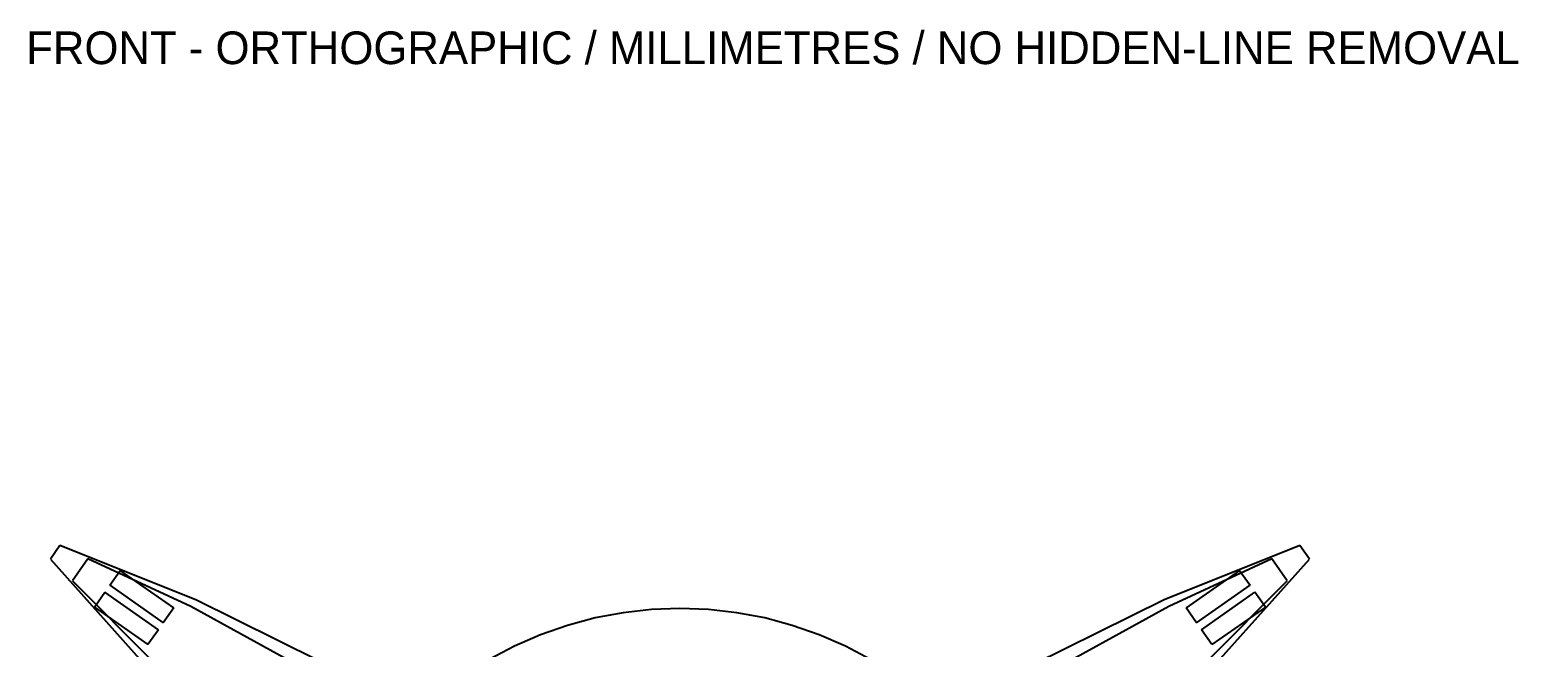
# Model space of a CAD drawing. Header units: millimetres. Extents: x -180 to 1414, y -663 to 972.
# Drawn here: x -179 to 230.8, y -355.7 to -185.5 of the extents above; entities that cross this region are included whole.
import ezdxf

# ---------------------------------------------------------------- set-up
doc = ezdxf.new("R2010")
doc.units = ezdxf.units.MM
doc.layers.add('HEAD_FRONT', color=8, linetype='Continuous')

msp = doc.modelspace()

# ---------------------------------------------------------------- linework, layer by layer
at = {"layer": 'HEAD_FRONT'}
for p, q in [((-170.7, -327.66), (-173.34, -331.43)), ((-133.32, -342.61), (-170.7, -327.66)), ((170.7, -327.66), (133.32, -342.61)), ((173.34, -331.43), (170.7, -327.66)), ((-173.34, -331.43), (-146.51, -361.45)), ((-163.03, -331.35), (-167.25, -337.38)), ((-134.63, -344.5), (-163.03, -331.35)), ((163.03, -331.35), (134.63, -344.5)), ((146.51, -361.45), (173.34, -331.43)), ((167.25, -337.38), (163.03, -331.35)), ((-157, -338.63), (-154.13, -334.53)), ((-139.39, -344.86), (-154.13, -334.53)), ((154.13, -334.53), (139.39, -344.86)), ((154.13, -334.53), (157, -338.63)), ((-167.25, -337.38), (-145.19, -359.57)), ((-157, -338.63), (-142.25, -348.95)), ((142.25, -348.95), (157, -338.63)), ((145.19, -359.57), (167.25, -337.38)), ((-161.22, -344.66), (-158.35, -340.56)), ((-143.61, -350.89), (-158.35, -340.56)), ((-64.79, -376.56), (-133.32, -342.61)), ((133.32, -342.61), (64.79, -376.56)), ((143.61, -350.89), (158.35, -340.56)), ((161.22, -344.66), (158.35, -340.56)), ((-161.22, -344.66), (-146.48, -354.98)), ((-139.39, -344.86), (-142.25, -348.95)), ((-75.37, -377.01), (-134.63, -344.5)), ((-23.36, -347.63), (-30.95, -349.66)), ((-23.36, -347.63), (-30.95, -349.66)), ((-15.65, -346.17), (-23.36, -347.63)), ((-15.65, -346.17), (-23.36, -347.63)), ((-7.85, -345.29), (-15.65, -346.17)), ((-7.85, -345.29), (-15.65, -346.17)), ((0, -345), (-7.85, -345.29)), ((0, -345), (-7.85, -345.29)), ((7.85, -345.29), (0, -345)), ((7.85, -345.29), (0, -345)), ((15.65, -346.17), (7.85, -345.29)), ((15.65, -346.17), (7.85, -345.29)), ((23.36, -347.63), (15.65, -346.17)), ((23.36, -347.63), (15.65, -346.17)), ((30.95, -349.66), (23.36, -347.63)), ((30.95, -349.66), (23.36, -347.63)), ((134.63, -344.5), (75.37, -377.01)), ((142.25, -348.95), (139.39, -344.86)), ((161.22, -344.66), (146.48, -354.98)), ((-143.61, -350.89), (-146.48, -354.98)), ((-38.36, -352.26), (-45.56, -355.4)), ((-38.36, -352.26), (-45.56, -355.4)), ((-30.95, -349.66), (-38.36, -352.26)), ((-30.95, -349.66), (-38.36, -352.26)), ((38.36, -352.26), (30.95, -349.66)), ((38.36, -352.26), (30.95, -349.66)), ((45.56, -355.4), (38.36, -352.26)), ((45.56, -355.4), (38.36, -352.26)), ((146.48, -354.98), (143.61, -350.89)), ((-45.56, -355.4), (-52.5, -359.07)), ((-45.56, -355.4), (-52.5, -359.07)), ((52.5, -359.07), (45.56, -355.4)), ((52.5, -359.07), (45.56, -355.4))]:
    msp.add_line(p, q, dxfattribs=at)

# ---------------------------------------------------------------- texts
msp.add_text('FRONT - ORTHOGRAPHIC / MILLIMETRES / NO HIDDEN-LINE REMOVAL', height=9).set_placement((-180, -195))

doc.saveas('drawing.dxf')
